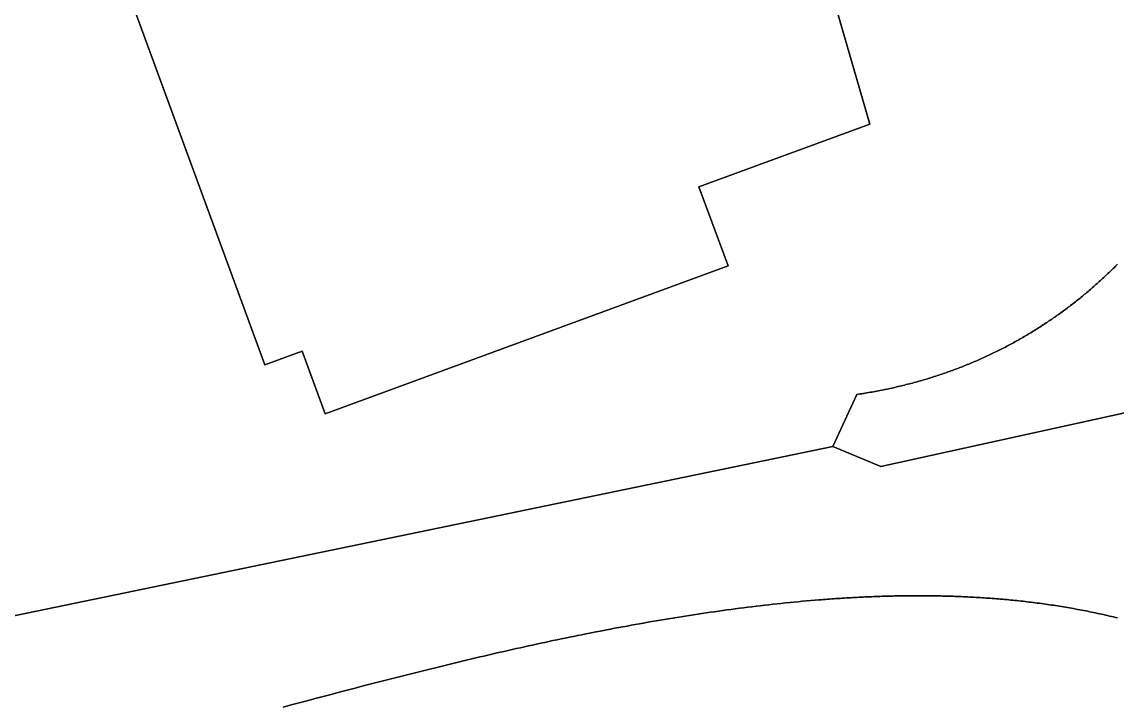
# Model space of a CAD drawing. Header units: millimetres. Extents: x 539514 to 908003, y -69769 to 203909.
# Drawn here: x 855324 to 881895, y -30144 to -13543 of the extents above; entities that cross this region are included whole.
import ezdxf

# ---------------------------------------------------------------- set-up
doc = ezdxf.new("R2010")
doc.units = ezdxf.units.MM
doc.layers.add('CLOSED_AREAS', color=7, linetype='Continuous')
doc.layers.add('REGION_HOLES', color=7, linetype='Continuous')

msp = doc.modelspace()

# ---------------------------------------------------------------- linework, layer by layer
at = {"layer": 'CLOSED_AREAS'}
msp.add_lwpolyline([(862930.253, -5566.156), (861434.623, -6115.216), (861040.67, -5042.096), (855756.72, -6981.885), (861219.539, -21862.507), (862120.069, -21531.914), (862678.73, -23053.696), (872456.136, -19464.316), (871751.329, -17544.434), (875898.759, -16021.872), (874204.457, -10186.329), (870976.039, -2612.47)], close=True, dxfattribs=at)
for points in [[(905313.314, -17918.411), (876164.871, -24331.068), (874998.934, -23845.261), (845850.491, -29869.272), (846433.46, -33367.085)], [(881905.451, -19421.985), (881880.117, -19447.479), (881854.696, -19472.896), (881829.19, -19498.238), (881803.596, -19523.503), (881777.917, -19548.691), (881752.151, -19573.802), (881726.299, -19598.836), (881700.36, -19623.793), (881674.336, -19648.671), (881648.225, -19673.471), (881622.029, -19698.193), (881595.746, -19722.836), (881569.377, -19747.4), (881542.922, -19771.885), (881516.381, -19796.291), (881489.754, -19820.616), (881463.042, -19844.861), (881436.243, -19869.026), (881409.359, -19893.11), (881382.389, -19917.113), (881355.333, -19941.035), (881328.192, -19964.875), (881300.965, -19988.633), (881273.652, -20012.309), (881246.253, -20035.903), (881218.77, -20059.414), (881191.2, -20082.842), (881163.545, -20106.187), (881135.805, -20129.448), (881107.979, -20152.625), (881080.068, -20175.718), (881052.072, -20198.727), (881023.99, -20221.65), (880995.823, -20244.489), (880967.571, -20267.243), (880939.234, -20289.911), (880910.811, -20312.493), (880882.304, -20334.989), (880853.711, -20357.399), (880825.033, -20379.721), (880796.271, -20401.957), (880767.423, -20424.106), (880738.491, -20446.167), (880709.473, -20468.14), (880680.371, -20490.025), (880651.184, -20511.821), (880621.912, -20533.529), (880592.556, -20555.148), (880563.115, -20576.677), (880533.589, -20598.117), (880503.979, -20619.467), (880474.283, -20640.727), (880444.504, -20661.896), (880414.64, -20682.975), (880384.691, -20703.963), (880354.658, -20724.859), (880324.541, -20745.664), (880294.339, -20766.377), (880264.053, -20786.998), (880233.683, -20807.526), (880203.228, -20827.962), (880172.69, -20848.305), (880142.067, -20868.554), (880111.36, -20888.71), (880080.569, -20908.772), (880049.693, -20928.739), (880018.734, -20948.613), (879987.691, -20968.391), (879956.564, -20988.075), (879925.353, -21007.663), (879894.058, -21027.156), (879862.679, -21046.553), (879831.217, -21065.854), (879799.671, -21085.058), (879768.041, -21104.166), (879736.327, -21123.176), (879704.53, -21142.09), (879672.649, -21160.906), (879640.684, -21179.623), (879608.636, -21198.243), (879576.505, -21216.764), (879544.29, -21235.187), (879511.991, -21253.511), (879479.61, -21271.735), (879447.144, -21289.86), (879414.596, -21307.885), (879381.964, -21325.809), (879349.249, -21343.634), (879316.451, -21361.357), (879283.57, -21378.98), (879250.606, -21396.501), (879217.558, -21413.921), (879184.428, -21431.239), (879151.214, -21448.455), (879117.917, -21465.568), (879084.538, -21482.578), (879051.076, -21499.486), (879017.531, -21516.29), (878983.902, -21532.991), (878950.192, -21549.588), (878916.398, -21566.081), (878882.522, -21582.469), (878848.563, -21598.753), (878814.521, -21614.931), (878780.397, -21631.005), (878746.19, -21646.972), (878711.901, -21662.834), (878677.529, -21678.59), (878643.075, -21694.239), (878608.539, -21709.782), (878573.92, -21725.218), (878539.218, -21740.546), (878504.435, -21755.767), (878469.569, -21770.88), (878434.621, -21785.884), (878399.59, -21800.781), (878364.478, -21815.568), (878329.283, -21830.247), (878294.007, -21844.817), (878258.648, -21859.276), (878223.207, -21873.626), (878187.685, -21887.866), (878152.08, -21901.996), (878116.394, -21916.014), (878080.625, -21929.922), (878044.775, -21943.718), (878008.843, -21957.403), (877972.83, -21970.976), (877936.735, -21984.437), (877900.558, -21997.785), (877864.299, -22011.021), (877827.959, -22024.144), (877791.537, -22037.153), (877755.034, -22050.049), (877718.449, -22062.831), (877681.783, -22075.499), (877645.035, -22088.053), (877608.206, -22100.492), (877571.296, -22112.815), (877534.304, -22125.024), (877497.231, -22137.117), (877460.077, -22149.094), (877422.842, -22160.955), (877385.526, -22172.7), (877348.128, -22184.327), (877310.65, -22195.838), (877273.09, -22207.232), (877235.449, -22218.508), (877197.728, -22229.666), (877159.925, -22240.706), (877122.042, -22251.628), (877084.078, -22262.431), (877046.033, -22273.115), (877007.907, -22283.679), (876969.701, -22294.124), (876931.413, -22304.45), (876893.046, -22314.655), (876854.597, -22324.739), (876816.068, -22334.703), (876777.458, -22344.546), (876738.768, -22354.268), (876699.998, -22363.868), (876661.147, -22373.347), (876622.215, -22382.703), (876583.204, -22391.937), (876544.112, -22401.048), (876504.939, -22410.036), (876465.687, -22418.901), (876426.354, -22427.642), (876386.941, -22436.259), (876347.448, -22444.753), (876307.874, -22453.122), (876268.221, -22461.366), (876228.488, -22469.485), (876188.675, -22477.479), (876148.781, -22485.347), (876108.808, -22493.09), (876068.755, -22500.706), (876028.622, -22508.196), (875988.41, -22515.56), (875948.117, -22522.796), (875907.745, -22529.905), (875867.293, -22536.886), (875826.762, -22543.74), (875786.151, -22550.466), (875745.46, -22557.063), (875704.69, -22563.531), (875663.84, -22569.871), (875622.911, -22576.081), (875581.902, -22582.161), (874998.934, -23845.261), (876164.871, -24331.068), (905313.314, -17918.411)], [(845850.491, -29869.272), (874998.934, -23845.261), (875581.902, -22582.161), (875622.911, -22576.081), (875663.84, -22569.871), (875704.69, -22563.531), (875745.46, -22557.063), (875786.151, -22550.466), (875826.762, -22543.74), (875867.293, -22536.886), (875907.745, -22529.905), (875948.117, -22522.796), (875988.41, -22515.56), (876028.622, -22508.196), (876068.755, -22500.706), (876108.808, -22493.09), (876148.781, -22485.347), (876188.675, -22477.479), (876228.488, -22469.485), (876268.221, -22461.366), (876307.874, -22453.122), (876347.448, -22444.753), (876386.941, -22436.259), (876426.354, -22427.642), (876465.687, -22418.901), (876504.939, -22410.036), (876544.112, -22401.048), (876583.204, -22391.937), (876622.215, -22382.703), (876661.147, -22373.347), (876699.998, -22363.868), (876738.768, -22354.268), (876777.458, -22344.546), (876816.068, -22334.703), (876854.597, -22324.739), (876893.046, -22314.655), (876931.413, -22304.45), (876969.701, -22294.124), (877007.907, -22283.679), (877046.033, -22273.115), (877084.078, -22262.431), (877122.042, -22251.628), (877159.925, -22240.706), (877197.728, -22229.666), (877235.449, -22218.508), (877273.09, -22207.232), (877310.65, -22195.838), (877348.128, -22184.327), (877385.526, -22172.7), (877422.842, -22160.955), (877460.077, -22149.094), (877497.231, -22137.117), (877534.304, -22125.024), (877571.296, -22112.815), (877608.206, -22100.492), (877645.035, -22088.053), (877681.783, -22075.499), (877718.449, -22062.831), (877755.034, -22050.049), (877791.537, -22037.153), (877827.959, -22024.144), (877864.299, -22011.021), (877900.558, -21997.785), (877936.735, -21984.437), (877972.83, -21970.976), (878008.843, -21957.403), (878044.775, -21943.718), (878080.625, -21929.922), (878116.394, -21916.014), (878152.08, -21901.996), (878187.685, -21887.866), (878223.207, -21873.626), (878258.648, -21859.276), (878294.007, -21844.817), (878329.283, -21830.247), (878364.478, -21815.568), (878399.59, -21800.781), (878434.621, -21785.884), (878469.569, -21770.88), (878504.435, -21755.767), (878539.218, -21740.546), (878573.92, -21725.218), (878608.539, -21709.782), (878643.075, -21694.239), (878677.529, -21678.59), (878711.901, -21662.834), (878746.19, -21646.972), (878780.397, -21631.005), (878814.521, -21614.931), (878848.563, -21598.753), (878882.522, -21582.469), (878916.398, -21566.081), (878950.192, -21549.588), (878983.902, -21532.991), (879017.531, -21516.29), (879051.076, -21499.486), (879084.538, -21482.578), (879117.917, -21465.568), (879151.214, -21448.455), (879184.428, -21431.239), (879217.558, -21413.921), (879250.606, -21396.501), (879283.57, -21378.98), (879316.451, -21361.357), (879349.249, -21343.634), (879381.964, -21325.809), (879414.596, -21307.885), (879447.144, -21289.86), (879479.61, -21271.735), (879511.991, -21253.511), (879544.29, -21235.187), (879576.505, -21216.764), (879608.636, -21198.243), (879640.684, -21179.623), (879672.649, -21160.906), (879704.53, -21142.09), (879736.327, -21123.176), (879768.041, -21104.166), (879799.671, -21085.058), (879831.217, -21065.854), (879862.679, -21046.553), (879894.058, -21027.156), (879925.353, -21007.663), (879956.564, -20988.075), (879987.691, -20968.391), (880018.734, -20948.613), (880049.693, -20928.739), (880080.569, -20908.772), (880111.36, -20888.71), (880142.067, -20868.554), (880172.69, -20848.305), (880203.228, -20827.962), (880233.683, -20807.526), (880264.053, -20786.998), (880294.339, -20766.377), (880324.541, -20745.664), (880354.658, -20724.859), (880384.691, -20703.963), (880414.64, -20682.975), (880444.504, -20661.896), (880474.283, -20640.727), (880503.979, -20619.467), (880533.589, -20598.117), (880563.115, -20576.677), (880592.556, -20555.148), (880621.912, -20533.529), (880651.184, -20511.821), (880680.371, -20490.025), (880709.473, -20468.14), (880738.491, -20446.167), (880767.423, -20424.106), (880796.271, -20401.957), (880825.033, -20379.721), (880853.711, -20357.399), (880882.304, -20334.989), (880910.811, -20312.493), (880939.234, -20289.911), (880967.571, -20267.243), (880995.823, -20244.489), (881023.99, -20221.65), (881052.072, -20198.727), (881080.068, -20175.718), (881107.979, -20152.625), (881135.805, -20129.448), (881163.545, -20106.187), (881191.2, -20082.842), (881218.77, -20059.414), (881246.253, -20035.903), (881273.652, -20012.309), (881300.965, -19988.633), (881328.192, -19964.875), (881355.333, -19941.035), (881382.389, -19917.113), (881409.359, -19893.11), (881436.243, -19869.026), (881463.042, -19844.861), (881489.754, -19820.616), (881516.381, -19796.291), (881542.922, -19771.885), (881569.377, -19747.4), (881595.746, -19722.836), (881622.029, -19698.193), (881648.225, -19673.471), (881674.336, -19648.671), (881700.36, -19623.793), (881726.299, -19598.836), (881752.151, -19573.802), (881777.917, -19548.691), (881803.596, -19523.503), (881829.19, -19498.238), (881854.696, -19472.896), (881880.117, -19447.479), (881905.451, -19421.985)], [(861666.445, -30168.678), (861859.609, -30116.852), (862052.853, -30065.11), (862246.181, -30013.467), (862439.598, -29961.935), (862633.109, -29910.527), (862826.72, -29859.258), (863020.435, -29808.141), (863214.26, -29757.188), (863408.198, -29706.414), (863602.256, -29655.832), (863796.438, -29605.456), (863990.75, -29555.298), (864185.195, -29505.373), (864379.78, -29455.693), (864574.51, -29406.272), (864671.93, -29381.664), (864769.388, -29357.125), (864866.885, -29332.657), (864964.421, -29308.263), (865061.997, -29283.943), (865159.613, -29259.7), (865257.27, -29235.536), (865354.969, -29211.451), (865452.71, -29187.448), (865550.494, -29163.528), (865648.322, -29139.693), (865746.194, -29115.945), (865844.111, -29092.285), (865942.073, -29068.715), (866040.081, -29045.236), (866138.136, -29021.851), (866236.238, -28998.561), (866334.388, -28975.368), (866432.587, -28952.273), (866530.835, -28929.278), (866629.133, -28906.385), (866727.481, -28883.596), (866825.88, -28860.911), (866924.331, -28838.334), (867022.834, -28815.864), (867121.39, -28793.505), (867219.999, -28771.258), (867318.663, -28749.124), (867417.382, -28727.106), (867516.156, -28705.204), (867614.986, -28683.421), (867713.872, -28661.758), (867812.816, -28640.217), (867911.818, -28618.8), (868010.879, -28597.508), (868109.998, -28576.342), (868209.178, -28555.306), (868308.418, -28534.4), (868407.719, -28513.625), (868507.081, -28492.985), (868606.506, -28472.48), (868705.994, -28452.111), (868805.545, -28431.882), (868905.161, -28411.793), (869004.841, -28391.846), (869104.587, -28372.043), (869204.399, -28352.385), (869304.277, -28332.874), (869404.223, -28313.512), (869504.236, -28294.301), (869604.318, -28275.241), (869704.47, -28256.336), (869804.691, -28237.586), (869904.982, -28218.993), (870005.345, -28200.559), (870105.779, -28182.286), (870206.286, -28164.175), (870306.865, -28146.228), (870407.518, -28128.446), (870508.245, -28110.832), (870609.047, -28093.386), (870709.924, -28076.111), (870810.878, -28059.009), (870911.908, -28042.081), (871013.015, -28025.328), (871114.2, -28008.752), (871215.464, -27992.356), (871316.807, -27976.14), (871418.23, -27960.107), (871519.733, -27944.258), (871620.415, -27928.732), (871721.175, -27913.394), (871822.01, -27898.245), (871922.916, -27883.29), (872023.893, -27868.532), (872124.936, -27853.976), (872226.044, -27839.625), (872327.214, -27825.483), (872428.444, -27811.554), (872529.731, -27797.841), (872631.073, -27784.349), (872732.467, -27771.081), (872833.911, -27758.04), (872935.402, -27745.231), (873036.937, -27732.658), (873138.515, -27720.323), (873240.133, -27708.232), (873341.788, -27696.388), (873443.478, -27684.794), (873545.2, -27673.454), (873646.951, -27662.372), (873748.731, -27651.553), (873850.535, -27640.999), (873952.361, -27630.714), (874054.207, -27620.703), (874156.07, -27610.968), (874257.949, -27601.515), (874359.839, -27592.346), (874461.74, -27583.465), (874563.648, -27574.876), (874665.561, -27566.584), (874716.518, -27562.55), (874767.476, -27558.591), (874818.434, -27554.708), (874869.391, -27550.901), (874920.348, -27547.172), (874971.304, -27543.519), (875022.258, -27539.944), (875073.211, -27536.448), (875124.162, -27533.03), (875175.111, -27529.692), (875226.058, -27526.433), (875277.001, -27523.254), (875327.942, -27520.156), (875378.879, -27517.138), (875429.812, -27514.203), (875480.741, -27511.349), (875531.666, -27508.578), (875582.586, -27505.89), (875633.501, -27503.285), (875684.411, -27500.765), (875735.315, -27498.328), (875786.213, -27495.977), (875837.105, -27493.71), (875887.991, -27491.53), (875938.869, -27489.436), (875989.741, -27487.428), (876040.605, -27485.508), (876091.461, -27483.675), (876142.309, -27481.931), (876193.148, -27480.275), (876243.979, -27478.709), (876294.801, -27477.231), (876345.613, -27475.844), (876396.416, -27474.548), (876447.209, -27473.342), (876497.991, -27472.228), (876548.763, -27471.206), (876599.524, -27470.277), (876650.274, -27469.44), (876701.012, -27468.696), (876751.738, -27468.047), (876802.452, -27467.491), (876853.154, -27467.031), (876903.843, -27466.666), (876954.519, -27466.396), (877005.181, -27466.223), (877055.83, -27466.146), (877106.464, -27466.166), (877157.085, -27466.284), (877207.69, -27466.5), (877258.281, -27466.815), (877308.857, -27467.229), (877359.417, -27467.742), (877409.961, -27468.355), (877460.488, -27469.069), (877511, -27469.883), (877561.494, -27470.799), (877611.971, -27471.817), (877662.431, -27472.937), (877712.873, -27474.16), (877763.297, -27475.487), (877813.703, -27476.917), (877864.09, -27478.451), (877914.458, -27480.09), (877964.806, -27481.834), (878015.135, -27483.684), (878065.444, -27485.64), (878115.733, -27487.702), (878166.001, -27489.872), (878216.248, -27492.149), (878266.475, -27494.534), (878316.679, -27497.027), (878366.862, -27499.63), (878417.023, -27502.342), (878467.161, -27505.164), (878517.277, -27508.096), (878567.369, -27511.139), (878617.438, -27514.294), (878667.484, -27517.56), (878717.505, -27520.938), (878767.502, -27524.429), (878817.475, -27528.034), (878867.423, -27531.752), (878917.345, -27535.584), (878967.242, -27539.531), (879017.113, -27543.593), (879066.958, -27547.771), (879116.776, -27552.064), (879166.568, -27556.474), (879216.332, -27561.001), (879266.069, -27565.646), (879315.778, -27570.409), (879365.46, -27575.29), (879415.113, -27580.289), (879464.737, -27585.409), (879514.332, -27590.648), (879563.898, -27596.007), (879613.435, -27601.487), (879662.941, -27607.088), (879712.418, -27612.811), (879761.864, -27618.656), (879811.279, -27624.624), (879860.662, -27630.715), (879910.015, -27636.93), (879959.335, -27643.269), (880008.624, -27649.732), (880057.88, -27656.32), (880107.104, -27663.034), (880156.294, -27669.874), (880205.451, -27676.84), (880254.575, -27683.933), (880303.664, -27691.154), (880352.719, -27698.502), (880401.74, -27705.979), (880450.726, -27713.584), (880499.676, -27721.319), (880548.592, -27729.184), (880597.471, -27737.179), (880646.314, -27745.304), (880695.121, -27753.561), (880743.891, -27761.949), (880792.624, -27770.47), (880841.319, -27779.123), (880889.977, -27787.909), (880938.597, -27796.828), (880987.178, -27805.882), (881035.721, -27815.07), (881084.225, -27824.393), (881132.69, -27833.852), (881181.115, -27843.446), (881229.501, -27853.177), (881277.846, -27863.044), (881326.151, -27873.049), (881374.415, -27883.192), (881422.638, -27893.473), (881470.819, -27903.893), (881518.959, -27914.452), (881567.056, -27925.15), (881615.111, -27935.989), (881663.124, -27946.968), (881711.094, -27958.089), (881759.02, -27969.351), (881806.903, -27980.755), (881854.742, -27992.302), (881902.536, -28003.991)], [(881902.536, -28003.991), (881854.742, -27992.302), (881806.903, -27980.755), (881759.02, -27969.351), (881711.094, -27958.089), (881663.124, -27946.968), (881615.111, -27935.989), (881567.056, -27925.15), (881518.959, -27914.452), (881470.819, -27903.893), (881422.638, -27893.473), (881374.415, -27883.192), (881326.151, -27873.049), (881277.846, -27863.044), (881229.501, -27853.177), (881181.115, -27843.446), (881132.69, -27833.852), (881084.225, -27824.393), (881035.721, -27815.07), (880987.178, -27805.882), (880938.597, -27796.828), (880889.977, -27787.909), (880841.319, -27779.123), (880792.624, -27770.47), (880743.891, -27761.949), (880695.121, -27753.561), (880646.314, -27745.304), (880597.471, -27737.179), (880548.592, -27729.184), (880499.676, -27721.319), (880450.726, -27713.584), (880401.74, -27705.979), (880352.719, -27698.502), (880303.664, -27691.154), (880254.575, -27683.933), (880205.451, -27676.84), (880156.294, -27669.874), (880107.104, -27663.034), (880057.88, -27656.32), (880008.624, -27649.732), (879959.335, -27643.269), (879910.015, -27636.93), (879860.662, -27630.715), (879811.279, -27624.624), (879761.864, -27618.656), (879712.418, -27612.811), (879662.941, -27607.088), (879613.435, -27601.487), (879563.898, -27596.007), (879514.332, -27590.648), (879464.737, -27585.409), (879415.113, -27580.289), (879365.46, -27575.29), (879315.778, -27570.409), (879266.069, -27565.646), (879216.332, -27561.001), (879166.568, -27556.474), (879116.776, -27552.064), (879066.958, -27547.771), (879017.113, -27543.593), (878967.242, -27539.531), (878917.345, -27535.584), (878867.423, -27531.752), (878817.475, -27528.034), (878767.502, -27524.429), (878717.505, -27520.938), (878667.484, -27517.56), (878617.438, -27514.294), (878567.369, -27511.139), (878517.277, -27508.096), (878467.161, -27505.164), (878417.023, -27502.342), (878366.862, -27499.63), (878316.679, -27497.027), (878266.475, -27494.534), (878216.248, -27492.149), (878166.001, -27489.872), (878115.733, -27487.702), (878065.444, -27485.64), (878015.135, -27483.684), (877964.806, -27481.834), (877914.458, -27480.09), (877864.09, -27478.451), (877813.703, -27476.917), (877763.297, -27475.487), (877712.873, -27474.16), (877662.431, -27472.937), (877611.971, -27471.817), (877561.494, -27470.799), (877511, -27469.883), (877460.488, -27469.069), (877409.961, -27468.355), (877359.417, -27467.742), (877308.857, -27467.229), (877258.281, -27466.815), (877207.69, -27466.5), (877157.085, -27466.284), (877106.464, -27466.166), (877055.83, -27466.146), (877005.181, -27466.223), (876954.519, -27466.396), (876903.843, -27466.666), (876853.154, -27467.031), (876802.452, -27467.491), (876751.738, -27468.047), (876701.012, -27468.696), (876650.274, -27469.44), (876599.524, -27470.277), (876548.763, -27471.206), (876497.991, -27472.228), (876447.209, -27473.342), (876396.416, -27474.548), (876345.613, -27475.844), (876294.801, -27477.231), (876243.979, -27478.709), (876193.148, -27480.275), (876142.309, -27481.931), (876091.461, -27483.675), (876040.605, -27485.508), (875989.741, -27487.428), (875938.869, -27489.436), (875887.991, -27491.53), (875837.105, -27493.71), (875786.213, -27495.977), (875735.315, -27498.328), (875684.411, -27500.765), (875633.501, -27503.285), (875582.586, -27505.89), (875531.666, -27508.578), (875480.741, -27511.349), (875429.812, -27514.203), (875378.879, -27517.138), (875327.942, -27520.156), (875277.001, -27523.254), (875226.058, -27526.433), (875175.111, -27529.692), (875124.162, -27533.03), (875073.211, -27536.448), (875022.258, -27539.944), (874971.304, -27543.519), (874920.348, -27547.172), (874869.391, -27550.901), (874818.434, -27554.708), (874767.476, -27558.591), (874716.518, -27562.55), (874665.561, -27566.584), (874563.648, -27574.876), (874461.74, -27583.465), (874359.839, -27592.346), (874257.949, -27601.515), (874156.07, -27610.968), (874054.207, -27620.703), (873952.361, -27630.714), (873850.535, -27640.999), (873748.731, -27651.553), (873646.951, -27662.372), (873545.2, -27673.454), (873443.478, -27684.794), (873341.788, -27696.388), (873240.133, -27708.232), (873138.515, -27720.323), (873036.937, -27732.658), (872935.402, -27745.231), (872833.911, -27758.04), (872732.467, -27771.081), (872631.073, -27784.349), (872529.731, -27797.841), (872428.444, -27811.554), (872327.214, -27825.483), (872226.044, -27839.625), (872124.936, -27853.976), (872023.893, -27868.532), (871922.916, -27883.29), (871822.01, -27898.245), (871721.175, -27913.394), (871620.415, -27928.732), (871519.733, -27944.258), (871418.23, -27960.107), (871316.807, -27976.14), (871215.464, -27992.356), (871114.2, -28008.752), (871013.015, -28025.328), (870911.908, -28042.081), (870810.878, -28059.009), (870709.924, -28076.111), (870609.047, -28093.386), (870508.245, -28110.832), (870407.518, -28128.446), (870306.865, -28146.228), (870206.286, -28164.175), (870105.779, -28182.286), (870005.345, -28200.559), (869904.982, -28218.993), (869804.691, -28237.586), (869704.47, -28256.336), (869604.318, -28275.241), (869504.236, -28294.301), (869404.223, -28313.512), (869304.277, -28332.874), (869204.399, -28352.385), (869104.587, -28372.043), (869004.841, -28391.846), (868905.161, -28411.793), (868805.545, -28431.882), (868705.994, -28452.111), (868606.506, -28472.48), (868507.081, -28492.985), (868407.719, -28513.625), (868308.418, -28534.4), (868209.178, -28555.306), (868109.998, -28576.342), (868010.879, -28597.508), (867911.818, -28618.8), (867812.816, -28640.217), (867713.872, -28661.758), (867614.986, -28683.421), (867516.156, -28705.204), (867417.382, -28727.106), (867318.663, -28749.124), (867219.999, -28771.258), (867121.39, -28793.505), (867022.834, -28815.864), (866924.331, -28838.334), (866825.88, -28860.911), (866727.481, -28883.596), (866629.133, -28906.385), (866530.835, -28929.278), (866432.587, -28952.273), (866334.388, -28975.368), (866236.238, -28998.561), (866138.136, -29021.851), (866040.081, -29045.236), (865942.073, -29068.715), (865844.111, -29092.285), (865746.194, -29115.945), (865648.322, -29139.693), (865550.494, -29163.528), (865452.71, -29187.448), (865354.969, -29211.451), (865257.27, -29235.536), (865159.613, -29259.7), (865061.997, -29283.943), (864964.421, -29308.263), (864866.885, -29332.657), (864769.388, -29357.125), (864671.93, -29381.664), (864574.51, -29406.272), (864379.78, -29455.693), (864185.195, -29505.373), (863990.75, -29555.298), (863796.438, -29605.456), (863602.256, -29655.832), (863408.198, -29706.414), (863214.26, -29757.188), (863020.435, -29808.141), (862826.72, -29859.258), (862633.109, -29910.527), (862439.598, -29961.935), (862246.181, -30013.467), (862052.853, -30065.11), (861859.609, -30116.852), (861666.445, -30168.678)]]:
    msp.add_lwpolyline(points, dxfattribs=at)
at = {"layer": 'REGION_HOLES'}
msp.add_lwpolyline([(874204.457, -10186.329), (875898.759, -16021.872), (871751.329, -17544.434), (872456.136, -19464.316), (862678.73, -23053.696), (862120.069, -21531.914), (861219.539, -21862.507), (855756.72, -6981.885)], dxfattribs=at)

doc.saveas('drawing.dxf')
